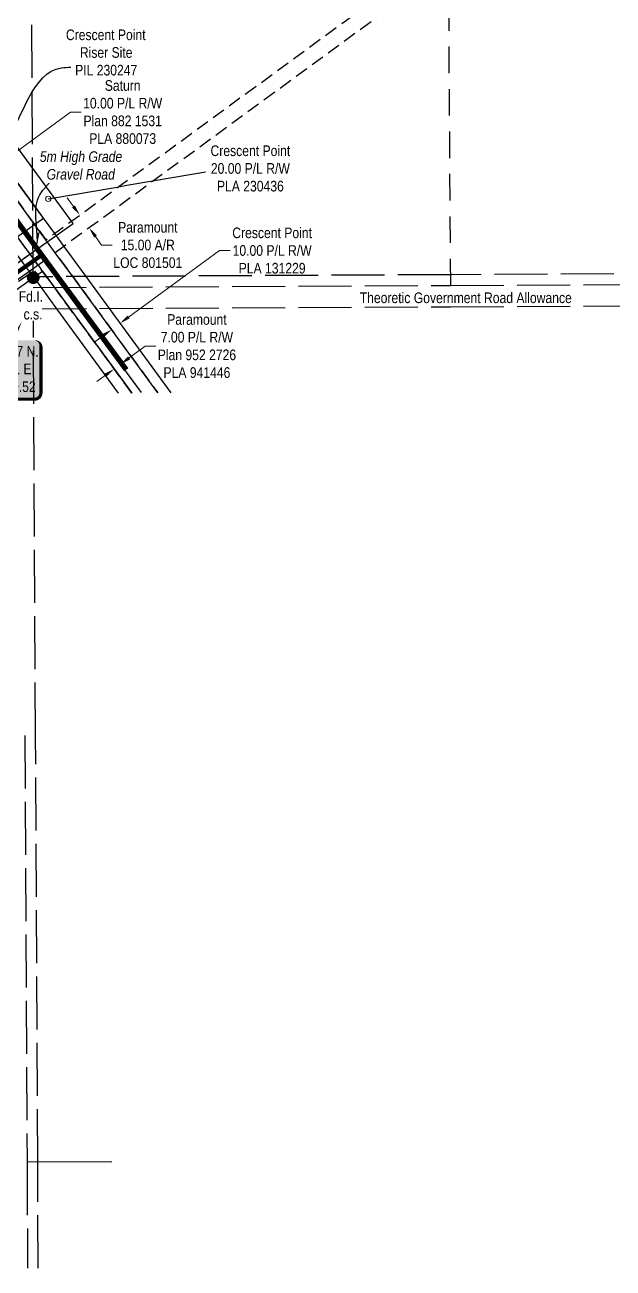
# Model space of a CAD drawing. Extents: x 520921 to 524870, y 6032001 to 6035665.
# Drawn here: x 522864 to 523419, y 6032005 to 6033176 of the extents above; entities that cross this region are included whole.
import ezdxf
from ezdxf.enums import TextEntityAlignment as Align

# ---------------------------------------------------------------- set-up
doc = ezdxf.new("R2010")
doc.units = 0
doc.header["$LTSCALE"] = 5
doc.header["$PDSIZE"] = 0.5
for name, pattern in [('foc-ACCESSROAD', [3.75, 2.5, -1.25]), ('foc-LSD', [8, 5, -3]), ('foc-QUARTERLINE', [33, 25, -3, 2, -3]), ('foc-UNSURVEYED', [12.5, 10, -2.5]), ('UG_PIPE', [1.875, 1.25, -0.625])]:
    doc.linetypes.add(name, pattern=pattern)
doc.layers.get('Defpoints').update_dxf_attribs({"color": 9})
for name, color, linetype in [('AS-PIPE-UG', 44, 'UG_PIPE'), ('AS-ROADS', 254, 'Continuous'), ('C-RW', 13, 'Continuous'), ('DETAIL-T', 7, 'Continuous'), ('F-AR', 190, 'foc-ACCESSROAD'), ('F-RW', 190, 'Continuous'), ('L-MON', 1, 'Continuous'), ('L-ROAD-T', 7, 'Continuous'), ('L-SECQ', 8, 'foc-QUARTERLINE'), ('L-SECTION-LSD', 7, 'foc-LSD'), ('L-USEC', 7, 'foc-UNSURVEYED')]:
    doc.layers.add(name, color=color, linetype=linetype)
for name, color, linetype, lineweight in [('C-RW-T', 13, 'Continuous', 9), ('C-WS-T', 13, 'Continuous', 9), ('F-AR-T', 190, 'Continuous', 9), ('F-RW-T', 190, 'Continuous', 9), ('T-TEXT', 48, 'Continuous', 18)]:
    doc.layers.add(name, color=color, linetype=linetype, lineweight=lineweight)
doc.styles.add('80', font='ARIALN.TTF', dxfattribs={"height": 10})
doc.styles.add('80CG', font='ARIALN.TTF', dxfattribs={"height": 10})
doc.styles.add('80L', font='ARIALN.TTF', dxfattribs={"height": 10})
doc.dimstyles.new('Compass 5 000', dxfattribs={"dimscale": 5, "dimtxt": 9, "dimasz": 2, "dimexe": 0.2, "dimexo": 0.0625, "dimgap": 0.5, "dimtad": 0, "dimtih": 1, "dimtoh": 1, "dimzin": 0, "dimdsep": 46, "dimtxsty": '80CG', "dimcen": 0.1, "dimse1": 1, "dimse2": 1, "dimclrd": 256, "dimclrt": 256, "dimaunit": 1, "dimadec": 4, "dimazin": 0, "dimtfac": 0.06, "dimtofl": 0, "dimtmove": 0, "dimatfit": 1, "dimfxl": 0.2, "dimtolj": 1, "dimtzin": 0, "dimlwd": -1, "dimarcsym": 0})

# ---------------------------------------------------------------- blocks, each defined once
blk = doc.blocks.new('*U464')
h = blk.add_hatch(color=254)
edge = h.paths.add_edge_path()
edge.add_line((-34, -28.5), (34, -28.5))
edge.add_arc((34, -22.5), 6, 270, 360)
edge.add_line((40, -22.5), (40, 21))
edge.add_arc((34, 21), 6, 0, 90)
edge.add_line((34, 27), (-34, 27))
edge.add_arc((-34, 21), 6, 90, 180)
edge.add_line((-40, 21), (-40, -22.5))
edge.add_arc((-34, -22.5), 6, 180, 270)
at = {"color": 1, "flags": 128}
blk.add_lwpolyline([(21.9, 44.7, 0, 10, 0), (0, 0, 5, 5, 0)], format="xyseb", dxfattribs=at)
blk.add_lwpolyline([(-34, -28.5, 3, 3, 0), (34, -28.5, 3, 3, 0.414214), (40, -22.5, 3, 3, 0), (40, 21, 3, 0, 0.414214), (34, 27, 0, 0, 0), (-34, 27, 0, 0, 0.414214), (-40, 21, 0, 0, 0), (-40, -22.5, 0, 3, 0.414214)], format="xyseb", close=True, dxfattribs=at)
at = {"color": 1, "style": '80'}
blk.add_attdef('ENTER_TEXT_001', (-36, -5), '', height=10, dxfattribs=at)
blk = doc.blocks.new('*D374')
at = {"layer": 'C-RW-T', "transparency": 16777216}
for p, q in [((522961.8, 6032901.1), (523047.4, 6032963.7)), ((523047.4, 6032963.7), (523057.4, 6032963.7)), ((522937.6, 6032883.4), (522929.5, 6032877.5))]:
    blk.add_line(p, q, dxfattribs=at)
for points in [[(522960.8, 6032902.4), (522962.8, 6032899.8), (522953.8, 6032895.2)], [(522936.6, 6032884.7), (522938.6, 6032882), (522945.7, 6032889.3)]]:
    blk.add_solid(points, dxfattribs=at)
at = {"layer": 'Defpoints', "color": 0, "transparency": 16777216}
for p in [(522873.8, 6032987.5), (522881.8, 6032993.5), (522953.8, 6032895.2)]:
    blk.add_point(p, dxfattribs=at)
at = {"layer": 'C-RW-T', "transparency": 16777216, "insert": (523097.1, 6032963.7), "char_height": 10, "attachment_point": 5, "style": '80CG'}
blk.add_mtext('\\A1;Crescent Point\\P10.00 P/L R/W^JPLA 131229', dxfattribs=at)
blk = doc.blocks.new('*D377')
at = {"layer": 'Defpoints', "color": 0, "transparency": 16777216}
for p in [(522915.8, 6032997.2), (522922.3, 6033001.9), (522931.1, 6032989.8)]:
    blk.add_point(p, dxfattribs=at)
at = {"layer": 'F-AR-T', "transparency": 16777216}
for p, q in [((522909.9, 6033005.3), (522904, 6033013.3)), ((522930.5, 6032977), (522936.4, 6032968.9)), ((522936.4, 6032968.9), (522946.4, 6032968.9))]:
    blk.add_line(p, q, dxfattribs=at)
for points in [[(522911.2, 6033006.2), (522908.5, 6033004.3), (522915.8, 6032997.2)], [(522931.9, 6032978), (522929.2, 6032976), (522924.6, 6032985.1)]]:
    blk.add_solid(points, dxfattribs=at)
at = {"layer": 'F-AR-T', "transparency": 16777216, "insert": (522979.9, 6032968.9), "char_height": 10, "attachment_point": 5, "style": '80CG'}
blk.add_mtext('\\A1;Paramount\\P15.00 A/R\\PLOC 801501', dxfattribs=at)
blk = doc.blocks.new('*D380')
at = {"layer": 'Defpoints', "color": 0, "transparency": 16777216}
for p in [(522810.3, 6033023.4), (522819.9, 6033010.4), (522827.9, 6033016.3)]:
    blk.add_point(p, dxfattribs=at)
at = {"layer": 'F-RW-T', "transparency": 16777216}
for p, q in [((522826.4, 6033035.2), (522907.1, 6033094.2)), ((522907.1, 6033094.2), (522917.1, 6033094.2)), ((522802.2, 6033017.5), (522794.2, 6033011.6))]:
    blk.add_line(p, q, dxfattribs=at)
for points in [[(522825.5, 6033036.6), (522827.4, 6033033.9), (522818.4, 6033029.3)], [(522801.3, 6033018.8), (522803.2, 6033016.2), (522810.3, 6033023.4)]]:
    blk.add_solid(points, dxfattribs=at)
at = {"layer": 'F-RW-T', "transparency": 16777216, "insert": (522956.2, 6033094.2), "char_height": 10, "attachment_point": 5, "style": '80CG'}
blk.add_mtext('\\A1;Saturn\\P10.00 P/L R/W\\PPlan 882 1531\\PPLA 880073', dxfattribs=at)
blk = doc.blocks.new('*D381')
at = {"layer": 'Defpoints', "color": 0, "transparency": 16777216}
for p in [(522937.1, 6032880.1), (522930.9, 6032875.6), (522954.3, 6032856.7)]:
    blk.add_point(p, dxfattribs=at)
at = {"layer": 'F-RW-T', "transparency": 16777216}
for p, q in [((522962.3, 6032862.6), (522977.5, 6032873.7)), ((522977.5, 6032873.7), (522987.5, 6032873.7)), ((522940, 6032846.2), (522931.9, 6032840.3))]:
    blk.add_line(p, q, dxfattribs=at)
for points in [[(522961.3, 6032863.9), (522963.3, 6032861.2), (522954.3, 6032856.7)], [(522939, 6032847.6), (522941, 6032844.9), (522948.1, 6032852.2)]]:
    blk.add_solid(points, dxfattribs=at)
at = {"layer": 'F-RW-T', "transparency": 16777216, "insert": (523026.2, 6032873.7), "char_height": 10, "attachment_point": 5, "style": '80CG'}
blk.add_mtext('\\A1;Paramount\\P7.00 P/L R/W\\PPlan 952 2726\\PPLA 941446', dxfattribs=at)
blk = doc.blocks.new('fdia')
at = {"color": 255, "const_width": 1}
blk.add_lwpolyline([(-0.5, 0, 1), (0.5, 0, 1)], format="xyb", close=True, dxfattribs=at)
blk = doc.blocks.new('Fdiaa')
blk.add_blockref('fdia', (0, 0))
blk = doc.blocks.new('fdib')
at = {"color": 1, "const_width": 1.6}
blk.add_lwpolyline([(-0.4, 0, 1), (0.4, 0, 1)], format="xyb", close=True, dxfattribs=at)
at = {"color": 1}
blk.add_circle((0, 0), 0.8, dxfattribs=at)
blk = doc.blocks.new('Fdibb')
blk.add_blockref('fdib', (0, 0))
blk = doc.blocks.new('fdicc')
for name in ['Fdibb', 'Fdiaa']:
    blk.add_blockref(name, (0, 0))
blk = doc.blocks.new('FDI')
blk.add_blockref('fdicc', (0, 0))

msp = doc.modelspace()

# ---------------------------------------------------------------- linework, layer by layer
at = {"layer": 'AS-PIPE-UG', "flags": 128}
msp.add_lwpolyline([(522276.092, 6032515.308), (522279.161, 6032521.958), (522283.522, 6032527.641), (522305.367, 6032544.222), (522351.815, 6032577.195), (522386.63, 6032601.247), (522426.656, 6032630.05), (522709.118, 6032830.946), (522737.197, 6032850.477), (522767.335, 6032871.464), (522795.001, 6032889.885), (522836.927, 6032919.878), (522860.37, 6032936.87), (522874.299, 6032944.176)], dxfattribs=at)
at = {"layer": 'AS-ROADS', "flags": 128}
for points, const_width in [([(522959.601, 6032851.394), (522884.368, 6032953.335), (522811.929, 6033052.858)], 5), ([(522879.822, 6032959.451), (522420.821, 6032633.97), (522343.212, 6032579.71), (522301.256, 6032551.443), (522268.719, 6032526.219), (522265.656, 6032517.003), (522267.414, 6032502.124), (522283.238, 6032451.47)], 4)]:
    msp.add_lwpolyline(points, dxfattribs=dict(at, const_width=const_width))
at = {"layer": 'C-RW', "flags": 128}
for points in [[(522989.388, 6032829.593), (522931.162, 6032909.125), (522909.162, 6032939.176), (522892.664, 6032961.714), (522883.801, 6032973.82), (522871.589, 6032990.502), (522857.868, 6033009.243), (522849.007, 6033021.346), (522841.219, 6033031.984), (522840.146, 6033033.449), (522822.423, 6033057.653), (522329.939, 6033730.352), (522321.384, 6033742.045), (522257.265, 6033829.953)], [(522269.599, 6033830.015), (522329.459, 6033747.946), (522342.289, 6033730.414), (522841.132, 6033049.035), (522871.503, 6033007.552), (522891.878, 6032979.72), (522900.74, 6032967.615), (522921.514, 6032939.238), (522943.514, 6032909.187), (523001.74, 6032829.656)]]:
    msp.add_lwpolyline(points, dxfattribs=at)
msp.add_lwpolyline([(522909.65, 6032989.284), (522844.515, 6033078.254), (522828.386, 6033066.446), (522881.523, 6032993.864), (522370.208, 6032631.892), (522281.652, 6032756.985), (522265.336, 6032745.435), (522365.442, 6032604.027)], close=True, dxfattribs=at)
at = {"layer": 'F-AR', "flags": 128}
for points in [[(522964.686, 6032829.469), (522906.46, 6032909.004), (522884.459, 6032939.055), (522882.632, 6032941.555), (522879.825, 6032945.387), (522876.727, 6032949.616), (522875.69, 6032951.033), (522871.763, 6032956.397), (522867.869, 6032961.715), (522841.725, 6032997.425), (522841.392, 6032997.88), (522832.863, 6033009.527), (522378.18, 6033630.598), (522366.353, 6033646.752), (522363.396, 6033650.791), (522305.237, 6033730.229), (522232.591, 6033829.829)], [(522257.265, 6033829.953), (522321.384, 6033742.045), (522329.938, 6033730.352), (522822.423, 6033057.653), (522840.146, 6033033.449), (522841.219, 6033031.984), (522849.007, 6033021.346), (522857.868, 6033009.243), (522871.59, 6032990.501), (522883.801, 6032973.82), (522891.878, 6032979.72), (523665.931, 6033545.254), (523765.499, 6033617.997)], [(523765.596, 6033599.613), (523666.027, 6033526.855), (522900.74, 6032967.615), (522892.664, 6032961.714), (522909.162, 6032939.176), (522931.162, 6032909.125), (522989.388, 6032829.593)], [(522868.884, 6032942.1), (522241.974, 6032498.092), (522242.613, 6032364.964), (522227.62, 6032364.892), (522226.944, 6032505.82), (522868.815, 6032960.424)]]:
    msp.add_lwpolyline(points, dxfattribs=at)
at = {"layer": 'F-RW', "flags": 128}
for points in [[(522952.343, 6032829.407), (522894.116, 6032908.942), (522872.299, 6032938.995), (522871.847, 6032939.701), (522868.599, 6032943.861), (522867.528, 6032945.259), (522859.71, 6032955.939), (522841.478, 6032980.841), (522833.661, 6032991.521), (522824.8, 6033003.624), (522782.895, 6033060.863), (522370.357, 6033624.361), (522361.481, 6033636.486), (522358.53, 6033640.517), (522355.573, 6033644.556), (522294.353, 6033728.179), (522292.898, 6033730.168), (522220.255, 6033829.767)], [(522232.591, 6033829.829), (522305.237, 6033730.229), (522363.396, 6033650.791), (522366.353, 6033646.752), (522378.18, 6033630.598), (522832.863, 6033009.527), (522841.392, 6032997.877), (522841.724, 6032997.424), (522867.869, 6032961.715), (522871.763, 6032956.398), (522875.69, 6032951.033), (522876.727, 6032949.616), (522879.825, 6032945.387), (522882.633, 6032941.558), (522884.46, 6032939.054), (522906.46, 6032909.003), (522964.686, 6032829.469)], [(522973.85, 6032829.9), (522915.625, 6032909.434), (522893.625, 6032939.485), (522882.71, 6032954.395), (522272.014, 6032521.97), (522273.913, 6032515.41), (522298.261, 6032430.301), (522295.352, 6032365.888), (522295.179, 6032362.07), (522294.675, 6032350.898), (522236.232, 6032312.976), (522240.041, 6032307.108), (522300.101, 6032346.08), (522300.507, 6032346.344), (522301.502, 6032346.989), (522305.302, 6032431.126), (522280.122, 6032519.139), (522880.601, 6032944.329), (522964.488, 6032829.853)]]:
    msp.add_lwpolyline(points, dxfattribs=at)
at = {"layer": 'L-SECQ'}
msp.add_line((522945.877, 6032105.055), (522866.036, 6032104.654), dxfattribs=at)
at = {"layer": 'L-SECTION-LSD', "flags": 128}
msp.add_lwpolyline([(523265.498, 6032930.916), (523259.922, 6033733.04)], dxfattribs=at)
at = {"layer": 'L-USEC'}
for p, q in [((522871.851, 6032938.992), (522869.859, 6033330.998)), ((523265.442, 6032940.969), (522871.851, 6032938.992)), ((523669.097, 6032942.996), (523265.442, 6032940.969)), ((522871.904, 6032928.939), (523265.498, 6032930.916)), ((523265.498, 6032930.916), (523669.155, 6032932.943)), ((522872.005, 6032908.833), (523265.599, 6032910.81)), ((522874.047, 6032506.769), (522872.005, 6032908.833)), ((523265.599, 6032910.81), (523669.256, 6032912.837)), ((522863.996, 6032506.719), (522866.036, 6032104.654)), ((522876.089, 6032104.704), (522874.047, 6032506.769)), ((522866.036, 6032104.654), (522866.544, 6032004.734)), ((522876.597, 6032004.784), (522876.089, 6032104.704))]:
    msp.add_line(p, q, dxfattribs=at)

# ---------------------------------------------------------------- block references
at = {"layer": 'DETAIL-T'}
ref = msp.add_blockref('*U464', (522839.167, 6032852.085), dxfattribs=dict(at, xscale=0.99948414, yscale=0.99948414, zscale=0.99948414))
ref.add_attrib('ENTER_TEXT_001', '6032938.17 N.', (522801.891, 6032863.851), dxfattribs={"layer": '0', "color": 1, "height": 9.99484, "style": '80'})
ref.add_attrib('ENTER_TEXT_002', '522871.91 E.', (522805.364, 6032847.152), dxfattribs={"layer": '0', "color": 1, "height": 9.99484, "style": '80'})
ref.add_attrib('ENTER_TEXT_003', 'Elev.= 809.52', (522803.841, 6032830.453), dxfattribs={"layer": '0', "color": 1, "height": 9.99484, "style": '80'})

# ---------------------------------------------------------------- texts
at = {"layer": 'C-RW-T', "insert": (523076.584, 6033041.039), "char_height": 10, "attachment_point": 5, "style": '80CG'}
msp.add_mtext('\\A1;Crescent Point\\P20.00 P/L R/W\\PPLA 230436', dxfattribs=at)
at = {"layer": 'C-WS-T', "insert": (522895.034, 6033172.053), "char_height": 9.99484, "attachment_point": 1, "style": '80L'}
msp.add_mtext_dynamic_manual_height_columns('\\pi7.68472;Crescent Point\\P\\pi20.8021;Riser Site\\P\\pi16.3501;PIL 230247', width=89.85352, gutter_width=49.974, heights=[0], dxfattribs=at)
at = {"layer": 'L-ROAD-T', "style": '80L'}
msp.add_text('Theoretic Government Road Allowance', height=10, dxfattribs=at).set_placement((523279.629, 6032919.218), align=Align.MIDDLE_CENTER)
at = {"layer": 'T-TEXT', "insert": (522877.668, 6033057.266), "char_height": 10, "attachment_point": 1, "style": '80L'}
msp.add_mtext_dynamic_manual_height_columns('\\pi0.44905;{\\fArial Narrow|b0|i1|c0|p34;5m High Grade\\P\\pi6.86787;Gravel Road}', width=77.49427, gutter_width=50, heights=[0], dxfattribs=at)

# ---------------------------------------------------------------- dimensions: what is measured, and where the dimension line sits
at = {"layer": 'C-RW-T'}
dim = msp.add_linear_dim(base=(522953.757, 6032895.196), p1=(522873.754, 6032987.544), p2=(522881.824, 6032993.453), angle=36.207572, text='Crescent Point\\P10.00 P/L R/W^JPLA 131229', dimstyle='Compass 5 000', dxfattribs=at)
dim.commit()
dim.dimension.update_dxf_attribs({"geometry": '*D374', "text_midpoint": (523097.124, 6032963.724), "dimtype": 161})
at = {"layer": 'F-AR-T'}
dim = msp.add_linear_dim(base=(522915.781, 6032997.184), p1=(522931.112, 6032989.809), p2=(522922.263, 6033001.92), angle=126.152382, text='Paramount\\P15.00 A/R\\PLOC 801501', dimstyle='Compass 5 000', dxfattribs=at)
dim.commit()
dim.dimension.update_dxf_attribs({"geometry": '*D377', "text_midpoint": (522979.941, 6032968.924), "dimtype": 161})
at = {"layer": 'F-RW-T'}
for base, p1, p2, angle, text, picture, middle in [((522810.315, 6033023.41), (522827.919, 6033016.279), (522819.856, 6033010.377), 216.207396, 'Saturn\\P10.00 P/L R/W\\PPlan 882 1531\\PPLA 880073', '*D380', (522956.156, 6033094.243)), ((522954.251, 6032856.673), (522930.907, 6032875.61), (522937.079, 6032880.129), 36.207536, 'Paramount\\P7.00 P/L R/W\\PPlan 952 2726\\PPLA 941446', '*D381', (523026.247, 6032873.703))]:
    dim = msp.add_linear_dim(base=base, p1=p1, p2=p2, angle=angle, text=text, dimstyle='Compass 5 000', dxfattribs=at)
    dim.commit()
    dim.dimension.update_dxf_attribs({"geometry": picture, "text_midpoint": middle, "dimtype": 161})

# ---------------------------------------------------------------- leaders
at = {"layer": 'C-RW-T', "path_type": 1}
msp.add_leader([(522886.045, 6033012.487), (523034.408, 6033037.918)], dimstyle='Compass 5 000', override={"dimasz": 1, "dimgap": 0.5, "dimtad": 0, "dimldrblk": 'DotBlank'}, dxfattribs=at)
at = {"layer": 'C-WS-T', "path_type": 1}
msp.add_leader([(522845.531, 6033066.232), (522898.502, 6033135.879), (522907.181, 6033136.565)], dimstyle='Compass 5 000', override={"dimasz": 1, "dimgap": 0.5, "dimtad": 0, "dimldrblk": 'DotBlank'}, dxfattribs=at)
at = {"layer": 'T-TEXT', "path_type": 1}
msp.add_leader([(522875.704, 6032970.528), (522878.057, 6033016.223), (522886.796, 6033027.31)], dimstyle='Compass 5 000', override={"dimgap": 0.5, "dimtad": 0}, dxfattribs=at)

# ---------------------------------------------------------------- next in the draw order: texts
at = {"layer": 'L-MON', "insert": (522857.161, 6032925.445), "char_height": 9.99484, "attachment_point": 1, "style": '80L', "bg_fill": 3, "box_fill_scale": 1.1, "bg_fill_color": 256, "bg_fill_transparency": 0}
msp.add_mtext_dynamic_manual_height_columns('\\pi1.06125;Fd.I.\\P\\pi5.63597;c.s.', width=22.03269, gutter_width=49.974, heights=[0], dxfattribs=at)

# ---------------------------------------------------------------- next in the draw order: block references
at = {"layer": 'L-MON', "xscale": 5.000000000000055, "yscale": 5.000000000000055, "zscale": 5.000000000000055}
msp.add_blockref('FDI', (522871.914, 6032938.165), dxfattribs=at)

doc.saveas('drawing.dxf')
